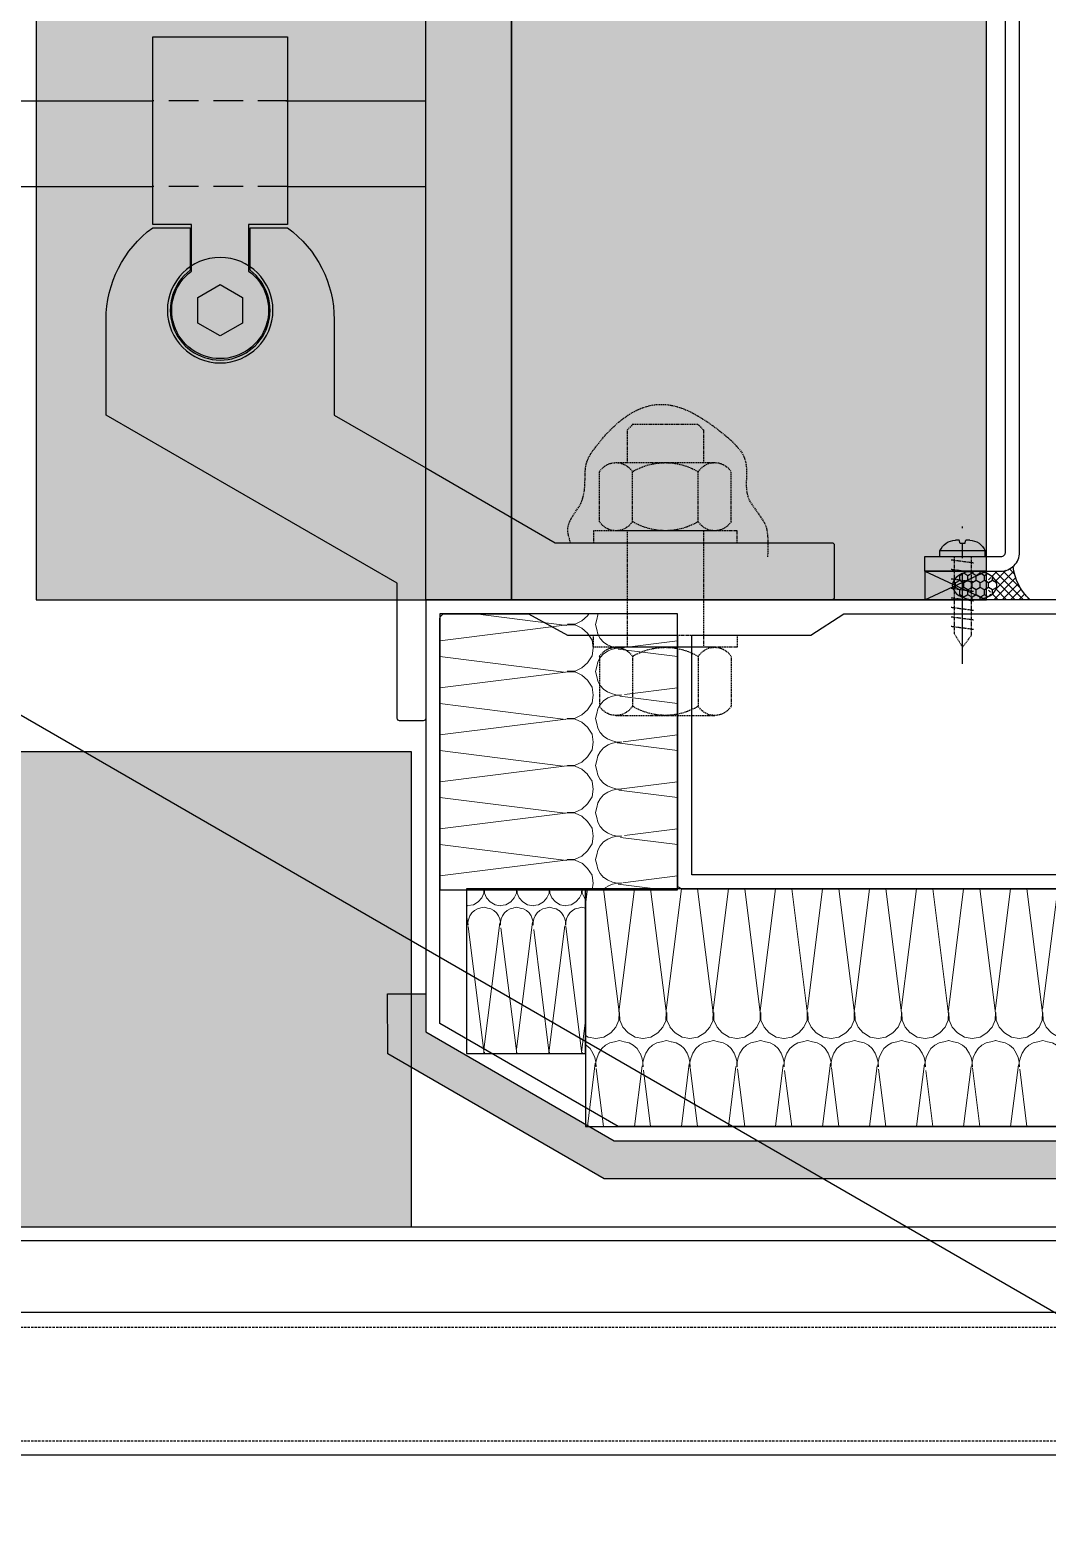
# Model space of a CAD drawing. Header units: millimetres. Extents: x -2069 to 10556, y -1036 to 8460.
# Drawn here: x 4281.2 to 4495.4, y 5000.4 to 5312.7 of the extents above; entities that cross this region are included whole.
import ezdxf

# ---------------------------------------------------------------- set-up
doc = ezdxf.new("R2010")
doc.units = ezdxf.units.MM
for name, pattern in [('CENTER2', [28.575000000000003, 19.05, -3.175, 3.175, -3.175]), ('DASHED', [0.75, 0.5, -0.25]), ('HIDDEN', [0.375, 0.25, -0.125]), ('HIDDEN2', [0.1875, 0.125, -0.0625]), ('LG', [4.1, 4, 0.1])]:
    doc.linetypes.add(name, pattern=pattern)
for name, color, linetype in [('Alum', 4, 'Continuous'), ('CASTFIX', 1, 'Continuous'), ('F-Alum', 4, 'Continuous'), ('F-Bolt', 32, 'Continuous'), ('F-dashed line', 8, 'DASHED'), ('F-dim', 1, 'Continuous'), ('F-Hidden', 9, 'HIDDEN'), ('F-Misc', 1, 'Continuous'), ('F-seslants', 8, 'Continuous'), ('F_MISC', 8, 'Continuous'), ('Hatch', 8, 'Continuous'), ('HIDDEN', 1, 'HIDDEN'), ('INSUL', 173, 'Continuous'), ('STEEL', 34, 'Continuous'), ('XINGCAI', 4, 'LG')]:
    doc.layers.add(name, color=color, linetype=linetype)
doc.styles.add('F-simhei', font='')
doc.styles.get('F-simhei').set_extended_font_data('SimHei')
doc.dimstyles.new('1c', dxfattribs={"dimtxt": 3, "dimasz": 2, "dimexe": 1, "dimexo": 2, "dimgap": 1.5, "dimtad": 1, "dimdec": 0, "dimzin": 12, "dimdsep": 46, "dimtxsty": 'F-simhei', "dimblk": 'ARCHTICK', "dimcen": 1, "dimclrd": 1, "dimclre": 1, "dimclrt": 7, "dimadec": 0, "dimazin": 0, "dimtfac": 1, "dimtdec": 0, "dimtix": 1, "dimtofl": 0, "dimtmove": 0, "dimatfit": 3, "dimfxl": 1, "dimtolj": 1, "dimtzin": 0, "dimarcsym": 1})
pattern_1 = [(171.78891, (53.29895986780268, 199.0437047751039), (-673.1884858015958, 99.9980360094625), [3.334123433952751, -696.8316966981112]), (146.908661, (56.22176739034573, 197.1389802318034), (-158.3972894762852, 99.99803490723833), [3.48866439488112, -729.1307815316682]), (132.32733, (58.39030174578598, 194.7580750526679), (-178.1969530160181, 199.9960661803808), [3.220442669502371, -673.0725639250909]), (114.796992, (59.71027878823556, 191.900988237717), (-39.59932263935266, 99.99803293445495), [3.147266108530634, -327.3156832870287]), (91.62022409999996, (59.80456293412342, 188.5677207869313), (-19.79966064025727, 599.988200850776), [3.334601424552994, -696.9315947336012]), (82.82482490000001, (50.0933009075764, 111.4263797832001), (138.5976238983835, 1099.978365791337), [77.75020903024833, -16249.79344532666]), (97.17517500000001, (69.70439425242645, 111.4263797832001), (-138.5976269393062, 1099.97836540873), [77.75020903024834, -16249.79344532666]), (88.37977579999999, (59.99313122589912, 188.5677207869313), (19.79965369079009, 599.9882010424104), [3.334601424552994, -696.9315947336012]), (65.203007, (60.08741537178697, 191.900988237717), (39.59932256908431, 99.99803308210875), [3.147266108530634, -327.3156832870287]), (47.67266910000001, (61.40739341421688, 194.7580750526679), (178.1969524610717, 199.9960667480297), [3.220442669502371, -673.072563925091]), (33.09133830000001, (63.57592776965713, 197.1389802318034), (158.3972879681687, 99.99803716097436), [3.48866439488112, -729.1307815316682]), (8.21108952, (66.49873429221985, 199.0437047751039), (673.1884862108841, 99.9980333389594), [3.334123433952752, -696.8316966981112]), (87.16616460000002, (49.99901676168855, 109.5216562398798), (19.79965242265367, 299.9941008719035), [1.907056497442313, -398.5748119653647]), (103.901385, (50.4704374911278, 107.6169316965793), (-79.19864519313501, 299.9941001984828), [1.962195413127103, -410.0989253419127]), (111.603615, (51.22470965825029, 105.7122071532787), (-19.79966116559305, 99.99803348965123), [2.048634713285046, -105.5046652346223]), (122.761347, (52.45040355479235, 103.8074826099782), (-59.398985481521, 99.9980324796988), [2.265016458104941, -473.3884207443062]), (138.290552, (54.05323303490549, 102.3789387025126), (-118.7979666815726, 99.99803557897644), [2.147044778036072, -448.7322556115645]), (152.003514, (55.84463080679433, 101.4265764308623), (-178.1969532361461, 99.99803214900611), [2.028817103001383, -424.022851525775]), (166.477202, (57.82459687045887, 100.9503957950274), (-395.9932265685611, 99.99803673219859), [2.036421953450835, -425.6121802713819]), (167.070755, (59.89884708001127, 100.4742141592121), (-415.7928891850584, 99.99803333526746), [2.128206148500603, -444.7951330356821]), (12.9292444, (59.89884708001127, 100.4742141592121), (415.7928893372623, 99.99803287960626), [2.128206148500603, -444.7951330356821]), (13.52279750000001, (61.97309728956365, 100.9503957950274), (395.9932274412085, 99.99803327650577), [2.036421953450835, -425.6121802713819]), (27.9964853, (63.9530633532282, 101.4265764308623), (197.996611641301, 99.99803716726089), [2.028817103001383, -424.022851525775]), (41.709447, (65.74446212509737, 102.3789387025126), (118.7979657655061, 99.99803649161596), [2.147044778036071, -448.7322556115643]), (57.23865219999999, (67.34729160521051, 103.8074826099782), (197.9966108148992, 299.9941022379504), [2.26501645810494, -473.3884207443062]), (68.396384, (68.57298450177224, 105.7122071532787), (19.79966105141805, 99.99803388043392), [2.048634713285046, -105.5046652346223]), (76.098615, (69.32725766887506, 107.6169316965793), (19.79966139076917, 99.99803303909621), [1.962195413127103, -410.0989253419126]), (92.83383529999998, (69.79867839831431, 109.5216562398798), (-19.7996608878825, 299.9941004615129), [1.907056497442313, -398.5748119653648])]
pattern_2 = [(171.78891, (26.650004, 99.5238095), (-336.6008620780631, 50.00000124306714), [1.6670945, -348.4227]), (146.908661, (28.1114365, 98.5714285), (-79.20020219160399, 50.00000069194422), [1.7443665, -364.57256]), (132.32733, (29.195725, 97.3809525), (-89.10022864317625, 99.9999995668048), [1.610253, -336.5429]), (114.796992, (29.8557265, 95.952381), (-19.80005068304433, 49.99999970553313), [1.573664, -163.66106]), (91.62022409999996, (29.9028695, 94.28571450000001), (-9.900025001805957, 299.9999998552539), [1.6673335, -348.47265]), (82.82482490000001, (25.047143, 55.7142855), (69.30017472092726, 549.999998517065), [38.87586899999999, -8125.0565]), (97.17517500000001, (34.8528825, 55.7142855), (-69.30017624141853, 549.9999983257582), [38.87586899999999, -8125.0565]), (88.37977579999999, (29.9971555, 94.28571450000001), (9.900021527004037, 299.9999999510729), [1.6673335, -348.47265]), (65.203007, (30.0442985, 95.952381), (19.80005064790947, 49.99999977936148), [1.573664, -163.66106]), (47.67266910000001, (30.7043005, 97.3809525), (89.1002283656976, 99.99999985063482), [1.610253, -336.5429]), (33.09133830000001, (31.788589, 98.5714285), (79.20020143753092, 50.00000181883439), [1.7443665, -364.57256]), (8.211089519999998, (33.250021, 99.5238095), (336.6008622827113, 49.99999990778933), [1.6670945, -348.4227]), (87.16616460000002, (25, 54.761905), (9.900020892923356, 150.0000001508891), [0.9535469999999998, -199.2913249999999]), (103.901385, (25.235715, 53.809524), (-39.60010132330267, 149.9999998141721), [0.981117, -205.053495]), (111.603615, (25.6128585, 52.85714299999999), (-9.900025264479012, 49.99999998313673), [1.0243375, -52.75336999999999]), (122.761347, (26.2257175, 51.90476200000001), (-29.70007678582747, 49.99999947815058), [1.1325305, -236.698865]), (138.290552, (27.027148, 51.190476), (-59.40015143087815, 50.00000102781988), [1.0735435, -224.37054]), (152.003514, (27.9228645, 50.7142855), (-89.10022875324242, 49.99999931280099), [1.0144285, -212.0155950000001]), (166.477202, (28.912867, 50.47619049999999), (-198.0005069179623, 50.00000160444229), [1.018231, -212.810275]), (167.070755, (29.9500125, 50.238095), (-207.9005329079077, 49.99999990594333), [1.064124, -222.40194]), (12.9292444, (29.9500125, 50.238095), (207.9005329840112, 49.99999967810825), [1.064124, -222.40194]), (13.5227975, (30.987158, 50.47619049999999), (198.0005073542946, 49.99999987656191), [1.018231, -212.810275]), (27.99648529999999, (31.9771605, 50.7142855), (99.00025263747521, 50.00000182197773), [1.0144285, -212.015595]), (41.70944699999999, (32.87287749999999, 51.190476), (59.4001509728359, 50.00000148414861), [1.0735435, -224.3705399999999]), (57.23865219999999, (33.674308, 51.90476200000001), (99.00025222426618, 150.000000833926), [1.1325305, -236.6988649999999]), (68.396384, (34.2871665, 52.85714299999999), (9.90002520739039, 50.00000017853192), [1.0243375, -52.75337]), (76.098615, (34.6643105, 53.809524), (9.900025377069287, 49.99999975785479), [0.9811169999999998, -205.0534949999999]), (92.83383529999998, (34.9000255, 54.761905), (-9.900025125621006, 149.9999999456897), [0.9535470000000003, -199.291325])]

# ---------------------------------------------------------------- blocks, each defined once
blk = doc.blocks.new('*U84')
at = {"layer": 'INSUL', "lineweight": 0}
h = blk.add_hatch(dxfattribs=at)
h.set_pattern_fill('岩棉', color=256, scale=99.9980335233771, style=0, pattern_type=2)
h.set_pattern_definition(pattern_1)
h.paths.add_polyline_path([(0, 0), (1131.104494550878, 0), (1131.104494550878, 99.9980335233771), (0, 99.9980335233771)])
at = {"layer": 'INSUL'}
blk.add_lwpolyline([(0, 0), (1131.104494550878, 0), (1131.104494550878, 99.9980335233771), (0, 99.9980335233771)], close=True, dxfattribs=at)
blk = doc.blocks.new('ding1')
at = {"layer": 'CASTFIX', "color": 9, "linetype": 'CENTER2'}
blk.add_line((1214.680535677697, -4175.415606518631), (1214.680535677697, -4204.300201433828), dxfattribs=at)
at = {"layer": 'CASTFIX', "color": 8, "linetype": 'HIDDEN2'}
for p, q in [((1212.880535677697, -4181.857616678883), (1214.680535677697, -4178.922834070187)), ((1214.680535677697, -4178.922834070187), (1216.480535677697, -4181.33858421964)), ((1212.880535677697, -4197.922834070187), (1212.880535677697, -4181.857616678883)), ((1216.480535677697, -4197.922834070187), (1216.480535677697, -4181.33858421964)), ((1217.080535677697, -4182.623013990795), (1212.280535677697, -4183.266124916723)), ((1217.080535677697, -4184.623013990795), (1212.280535677697, -4185.266124916723)), ((1217.080535677697, -4186.623013990795), (1212.280535677697, -4187.266124916723)), ((1217.080535677697, -4188.623013990795), (1212.280535677697, -4189.266124916723)), ((1217.080535677697, -4190.623013990795), (1212.280535677697, -4191.266124916723)), ((1217.080535677697, -4192.623013990795), (1212.280535677697, -4193.266124916723)), ((1217.080535677697, -4194.623013990795), (1212.280535677697, -4195.266124916723)), ((1217.080535677697, -4196.623013990795), (1212.280535677697, -4197.266124916723))]:
    blk.add_line(p, q, dxfattribs=at)
at = {"layer": 'CASTFIX'}
for p, q in [((1209.930535677697, -4197.922834070187), (1209.930535677697, -4199.172834070187)), ((1219.430535677697, -4197.922834070187), (1209.930535677697, -4197.922834070187)), ((1219.430535677697, -4199.172834070187), (1209.930535677697, -4199.172834070187)), ((1214.18056401238, -4200.722834070186), (1213.980558336815, -4201.472834070186)), ((1215.180564012408, -4200.722834070186), (1214.18056401238, -4200.722834070186)), ((1215.180564012408, -4200.722834070186), (1215.380558336844, -4201.472834070186)), ((1219.430535677697, -4197.922834070187), (1219.430535677697, -4199.172834070187)), ((1213.980558336815, -4201.472834070186), (1213.180535677697, -4201.472834070186)), ((1216.180535677697, -4201.472834070186), (1215.380558336844, -4201.472834070186))]:
    blk.add_line(p, q, dxfattribs=at)
for centre, radius, start, end in [((1213.340443233555, -4197.800682089081), 3.675631999908295, 201.9199292038799, 267.5065728459988), ((1216.020628121838, -4197.800682089082), 3.675631999908523, 272.4934271540012, 338.080070796125)]:
    blk.add_arc(centre, radius, start, end, dxfattribs=at)
blk = doc.blocks.new('*U70')
at = {"layer": 'INSUL', "lineweight": 0}
h = blk.add_hatch(dxfattribs=at)
h.set_pattern_fill('岩棉', color=256, scale=99.9980335233771, style=0, pattern_type=2)
h.set_pattern_definition(pattern_1)
h.paths.add_polyline_path([(0, 0), (1131.104494550878, 0), (1131.104494550878, 99.9980335233771), (0, 99.9980335233771)])
at = {"layer": 'INSUL'}
blk.add_lwpolyline([(0, 0), (1131.104494550878, 0), (1131.104494550878, 99.9980335233771), (0, 99.9980335233771)], close=True, dxfattribs=at)
blk = doc.blocks.new('*U62')
at = {"layer": 'INSUL', "lineweight": 0}
h = blk.add_hatch(dxfattribs=at)
h.set_pattern_fill('岩棉', color=256, scale=100, style=0, pattern_type=2)
h.set_pattern_definition([(171.78891, (53.300008, 199.047619), (-673.2017241561263, 100.0000024861343), [3.334189, -696.8453999999999]), (146.908661, (56.22287299999999, 197.142857), (-158.400404383208, 100.0000013838884), [3.488733, -729.14512]), (132.32733, (58.39145, 194.761905), (-178.2004572863525, 199.9999991336096), [3.220506, -673.0858000000001]), (114.796992, (59.71145300000001, 191.904762), (-39.60010136608867, 99.99999941106627), [3.147328, -327.32212]), (91.62022409999996, (59.805739, 188.571429), (-19.80005000361191, 599.9999997105077), [3.334667, -696.9453000000001]), (82.82482490000001, (50.094286, 111.428571), (138.6003494418545, 1099.99999703413), [77.75173799999999, -16250.113]), (97.17517500000001, (69.705765, 111.428571), (-138.6003524828371, 1099.999996651516), [77.75173799999999, -16250.113]), (88.37977579999999, (59.994311, 188.571429), (19.80004305400807, 599.9999999021459), [3.334667, -696.9453000000001]), (65.203007, (60.088597, 191.904762), (39.60010129581894, 99.99999955872296), [3.147327999999999, -327.32212]), (47.67266910000001, (61.408601, 194.761905), (178.2004567313952, 199.9999997012696), [3.220506, -673.0858000000001]), (33.09133830000001, (63.577178, 197.142857), (158.4004028750618, 100.0000036376688), [3.488733, -729.14512]), (8.211089519999998, (66.50004200000001, 199.047619), (673.2017245654226, 99.99999981557866), [3.334189, -696.8453999999999]), (87.16616460000002, (50, 109.52381), (19.80004178584671, 300.0000003017782), [1.907094, -398.5826499999999]), (103.901385, (50.47143, 107.619048), (-79.20020264660533, 299.9999996283441), [1.962234, -410.1069900000001]), (111.603615, (51.225717, 105.714286), (-19.80005052895802, 99.99999996627346), [2.048675, -105.50674]), (122.761347, (52.451435, 103.809524), (-59.40015357165495, 99.99999895630117), [2.265061, -473.39773]), (138.290552, (54.054296, 102.380952), (-118.8003028617563, 100.0000020556398), [2.147087, -448.74108]), (152.003514, (55.845729, 101.428571), (-178.2004575064848, 99.99999862560198), [2.028857, -424.0311900000002]), (166.477202, (57.825734, 100.952381), (-396.0010138359246, 100.0000032088846), [2.036462, -425.6205499999999]), (167.070755, (59.900025, 100.47619), (-415.8010658158154, 99.99999981188667), [2.128248, -444.80388]), (12.9292444, (59.900025, 100.47619), (415.8010659680223, 99.99999935621649), [2.128248, -444.80388]), (13.5227975, (61.97431599999999, 100.952381), (396.0010147085893, 99.99999975312382), [2.036462, -425.6205499999999]), (27.99648529999999, (63.954321, 101.428571), (198.0005052749504, 100.0000036439555), [2.028857, -424.0311900000001]), (41.70944699999999, (65.74575499999999, 102.380952), (118.8003019456718, 100.0000029682972), [2.147087, -448.7410799999999]), (57.23865219999999, (67.34861599999999, 103.809524), (198.0005044485324, 300.0000016678519), [2.265060999999999, -473.3977299999999]), (68.396384, (68.574333, 105.714286), (19.80005041478078, 100.0000003570638), [2.048675, -105.50674]), (76.098615, (69.328621, 107.619048), (19.80005075413857, 99.99999951570958), [1.962234, -410.1069899999999]), (92.83383529999998, (69.800051, 109.52381), (-19.80005025124201, 299.9999998913794), [1.907094000000001, -398.5826500000001])])
h.paths.add_polyline_path([(0, 0), (500.0466460434687, 0), (500.0466460434687, 100), (0, 100)])
at = {"layer": 'INSUL'}
blk.add_lwpolyline([(0, 0), (500.0466460434687, 0), (500.0466460434687, 100), (0, 100)], close=True, dxfattribs=at)
blk = doc.blocks.new('*U53')
at = {"layer": 'INSUL', "lineweight": 0}
h = blk.add_hatch(dxfattribs=at)
h.set_pattern_fill('岩棉', color=256, scale=50, style=0, pattern_type=2)
h.set_pattern_definition(pattern_2)
h.paths.add_polyline_path([(0, 0), (170.3581939279481, 0), (170.3581939279481, 50), (0, 50)])
at = {"layer": 'INSUL'}
blk.add_lwpolyline([(0, 0), (170.3581939279481, 0), (170.3581939279481, 50), (0, 50)], close=True, dxfattribs=at)
blk = doc.blocks.new('*U54')
at = {"layer": 'INSUL', "lineweight": 0}
h = blk.add_hatch(dxfattribs=at)
h.set_pattern_fill('岩棉', color=256, scale=50, style=0, pattern_type=2)
h.set_pattern_definition(pattern_2)
h.paths.add_polyline_path([(0, 0), (58.08844328560681, 0), (58.08844328560681, 50), (0, 50)])
at = {"layer": 'INSUL'}
blk.add_lwpolyline([(0, 0), (58.08844328560681, 0), (58.08844328560681, 50), (0, 50)], close=True, dxfattribs=at)
blk = doc.blocks.new('*U55')
at = {"layer": 'INSUL', "lineweight": 0}
h = blk.add_hatch(dxfattribs=at)
h.set_pattern_fill('岩棉', color=256, scale=34.64896973362498, style=0, pattern_type=2)
h.set_pattern_definition([(171.78891, (18.46790363993969, 68.96794926281116), (-233.2574616490977, 34.64897059504489), [1.155262137471853, -241.4497517361579]), (146.908661, (19.48064624914441, 68.30796885393357), (-54.88410817267732, 34.64897021312807), [1.208810041256987, -252.6412719430035]), (132.32733, (20.23203583752476, 67.48299351608144), (-61.74462251032959, 69.29793916705461), [1.115872149209576, -233.2172951233276]), (114.796992, (20.68940327747771, 66.49302290276505), (-13.72102713682088, 34.64896952956551), [1.090516726137904, -113.4137422902597]), (91.62022409999996, (20.72207240508075, 65.33805736047412), (-6.860513332994104, 207.8938183014438), [1.15542775954718, -241.4843660569218]), (82.82482490000001, (17.35715399441554, 38.60885184040082), (48.02359312880664, 381.1386660422314), [26.9401761669874, -5630.496735049859]), (97.17517500000001, (24.15232941744175, 38.60885184040082), (-48.02359418247575, 381.1386659096597), [26.9401761669874, -5630.49673504986]), (88.37977579999999, (20.78741066028684, 65.33805736047412), (6.860510925027973, 207.8938183678445), [1.15542775954718, -241.4843660569218]), (65.203007, (20.82007978788989, 66.49302290276505), (13.72102711247314, 34.64896958072703), [1.090516726137904, -113.4137422902597]), (47.67266910000001, (21.27744757433253, 67.48299351608144), (61.7446223180426, 69.29793936374297), [1.115872149209576, -233.2172951233276]), (33.09133830000001, (22.02883716271288, 68.30796885393357), (54.88410765012021, 34.64897099403974), [1.208810041256987, -252.6412719430035]), (8.21108952, (23.0415794254279, 68.96794926281116), (233.2574617909147, 34.64896966972489), [1.155262137471853, -241.4497517361579]), (87.16616460000002, (17.32448486681249, 37.94887177801293), (6.860510485623126, 103.946909305438), [0.660788422851778, -138.1047817619804]), (103.901385, (17.48783050482772, 37.28889136913534), (-27.44205424399193, 103.9469090721), [0.6798938647628987, -142.0978468405804]), (111.603615, (17.74918317916239, 36.62891096025775), (-6.860513515021118, 34.64896972193908), [0.7098447806903415, -36.55699840953439]), (122.761347, (18.17388183800198, 35.96893055138016), (-20.58154123276948, 34.64896937199409), [0.7848203003381434, -164.0274361873677]), (138.290552, (18.72925666076406, 35.47394507147712), (-41.16308098202476, 34.64897044588298), [0.7439435247845966, -155.4841609915419]), (152.003514, (19.34996973873223, 35.14395486703832), (-61.74462258660317, 34.64896925741022), [0.7029780478685317, -146.9224386842299]), (166.477202, (20.03602107190649, 34.97895993806377), (-137.2102714288576, 34.64897084547043), [0.705613102016774, -147.4731355495882]), (167.070755, (20.7547415326838, 34.81396466259953), (-144.0707854466119, 34.64896966844564), [0.737416005376479, -154.1199617551896]), (12.9292444, (20.7547415326838, 34.81396466259953), (144.0707854993501, 34.64896951056063), [0.737416005376479, -154.1199617551896]), (13.5227975, (21.4734619934611, 34.97895993806377), (137.2102717312269, 34.64896964808493), [0.7056131020167739, -147.4731355495881]), (27.9964853, (22.15951332663537, 35.14395486703832), (68.60513514514211, 34.648970996218), [0.7029780478685317, -146.9224386842299]), (41.709447, (22.78022675109323, 35.47394507147712), (41.16308066461091, 34.64897076210939), [0.7439435247845962, -155.4841609915418]), (57.23865219999999, (23.33560157385531, 35.96893055138016), (68.60513485879676, 103.9469097787684), [0.7848203003381432, -164.0274361873677]), (68.396384, (23.76029988620521, 36.62891096025775), (6.86051347545988, 34.64896985734392), [0.7098447806903416, -36.5569984095344]), (76.098615, (24.02165290702957, 37.28889136913534), (6.86051359304386, 34.64896956582334), [0.6798938647628986, -142.0978468405804]), (92.83383529999998, (24.1849985450448, 37.94887177801293), (-6.860513418795382, 103.946909163239), [0.6607884228517781, -138.1047817619804])])
h.paths.add_polyline_path([(0, 0), (25.03083813462607, 0), (25.03083813462607, 34.64896973362498), (0, 34.64896973362498)])
at = {"layer": 'INSUL'}
blk.add_lwpolyline([(0, 0), (25.03083813462607, 0), (25.03083813462607, 34.64896973362498), (0, 34.64896973362498)], close=True, dxfattribs=at)
blk = doc.blocks.new('*U56')
at = {"layer": 'F-Misc'}
blk.add_lwpolyline([(0, -12.96782232583208), (0, 0), (-6.004387946490637, 0), (-6.004387946490637, -12.96782232583208)], close=True, dxfattribs=at)
for points in [[(0, -12.96782232583208), (-6.004387946490637, 0)], [(-6.004387946490637, -12.96782232583208), (0, 0)]]:
    blk.add_lwpolyline(points, dxfattribs=at)
blk = doc.blocks.new('A$C7C8B7527')
at = {"layer": 'F-Hidden'}
for p, q in [((-4.439679307324695, 13.85600503662135), (-14.93572081024467, 13.85600937869458)), ((23.93974145374523, 13.85600125962446), (34.43578295666521, 13.85599691755124)), ((-16.8556861383986, -10.39199302702036), (-16.85568074033654, 10.39200697297929)), ((-2.519677540331031, 10.39200424235605), (-2.519689338412718, -10.39199895765341)), ((22.01973682072276, 10.39200205391899), (22.0197314226607, -10.39200114609048)), ((36.35572822264658, -10.39200707670898), (36.35574002072826, 10.39199292329067)), ((-4.439682173353503, 6.928005036636023), (-14.93567897334287, 6.928006178684882)), ((22.01973619947239, 8.000000241951057), (-2.519678898170241, 7.999998664789018)), ((23.93973858771642, 6.928001259639132), (34.43573538773489, 6.927993717585196)), ((43.26437405072647, 8.000002085009328), (36.35573186900729, 7.999992923283571)), ((44.48037354765256, 6.784001581992925), (43.26437405072647, 8.000002085009328)), ((44.48036793474603, -6.78399841803548), (44.48037354765256, 6.784001581992925)), ((-4.439687905382016, -6.927994963363744), (-14.93568790539575, -6.927990621305071)), ((-2.519687980573508, -8.00000133519643), (22.01973204391106, -7.999999758034392)), ((23.9397328556588, -6.927998740375187), (34.43573285567254, -6.928003082433861)), ((36.35572525003954, -8.000007076716429), (43.26436743172962, -7.999997914990672)), ((44.48036793474603, -6.78399841803548), (43.26436743172962, -7.999997914990672)), ((-4.439690771410824, -13.85599496336363), (-14.93569077139546, -13.85599062130495)), ((23.93972998963, -13.85599874037507), (34.43572998967284, -13.85600308243374))]:
    blk.add_line(p, q, dxfattribs=at)
for points in [[(-2.51969129354984, -15.11810919386335), (-6.254165782593191e-06, -15.11811023621703), (6.254165782593191e-06, 15.11811023621703), (-2.519678785247379, 15.11811127855617)], [(22.01972946755268, -15.11811138230041), (19.50004442816862, -15.11811033994672), (19.50005693650019, 15.11811013248735), (22.01974197588424, 15.11810909013366)]]:
    blk.add_lwpolyline(points, close=True, dxfattribs=at)
for centre, radius, start, end in [((-12.77087667312298, 10.39202733259299), 4.084815999999999, 122.0036627721316, 237.996976296452), ((-6.604493540318799, 10.39200593219721), 4.084815999999999, 302.0029762961776, 57.99697629645205), ((26.10455282073963, 10.39200036407783), 4.084815999999999, 122.0029762961776, 237.996976296452), ((32.27093595354381, 10.39201666257213), 4.084815999999999, 302.0029762961776, 57.99628982213316), ((-3.396425013794214, 1.048586273100227e-05), 13.459264, 149.0199762998651, 210.9799762979876), ((-15.97894903937413, 6.610265700146556e-06), 13.459264, 329.0199762998651, 30.97997629798758), ((35.47899972170853, -6.713995389873162e-06), 13.459264, 149.0199762998651, 210.9799762979876), ((22.89647569618683, 7.572012691525742e-06), 13.459264, 329.0199762998651, 30.97997629798758), ((-12.77088527120941, -10.39198442905035), 4.084815999999999, 122.0029762961776, 237.996976296452), ((-6.60450533842959, -10.391994067817), 4.084815999999999, 302.0029762961776, 57.99697629645205), ((26.10454742267757, -10.39199963592182), 4.084815999999999, 122.0029762961776, 237.996976296452), ((32.27093055548175, -10.39198333744207), 4.084815999999999, 302.0029762961776, 57.99697629645205)]:
    blk.add_arc(centre, radius, start, end, dxfattribs=at)
blk.add_open_spline([(19.50005372489977, -19.977500377674), (22.00973377044284, -20.68645510530041), (24.70999062815827, -20.22726995049015), (27.48318758147798, -17.1484472514021), (32.98245531769498, -16.82939183958297), (36.61542498629569, -16.95508318975408), (41.26786775777146, -13.49866499974814), (47.04195736588008, -8.161573543377017), (50.77002502542018, 0.8335307498455222), (42.17894047225855, 12.93221563122279), (36.16201135220035, 18.60091431192632), (30.00752978126548, 15.63367280849707), (25.77595222468517, 19.69310217014208), (22.09196668657387, 21.77325877775365), (16.50004444801743, 21.51512962958077)], degree=3, knots=[8.785679325307939, 8.785679325307939, 8.785679325307939, 8.785679325307939, 10.36318153451103, 16.71335017549519, 23.21521896273343, 29.54252023592178, 34.4495928404268, 43.10971295005329, 58.71022871511825, 68.21970526048048, 75.64947413952441, 90.47538652861171, 96.06611304394467, 98.13047409823136, 98.13047409823136, 98.13047409823136, 98.13047409823136], dxfattribs=at)
blk = doc.blocks.new('A$C79711f15')
at = {"layer": 'Alum', "ltscale": 250}
for p, q in [((-44.05389679598647, 421.7333845200146), (-44.05389699910484, 44.18821944470119, 5.054299326484766e-05)), ((-44.05389698464705, 16.19772490056266, 5.054301126908824e-05), (-44.05389697122882, -13.27088065602447, 5.054301126908824e-05))]:
    blk.add_line(p, q, dxfattribs=at)
blk.add_lwpolyline([(-26.05389698617591, 15.80324693310286), (-26.05389697288956, -13.27088064782401), (-273.542334065236, -13.27088089466588), (-273.5423338899909, 421.7333842813696), (-26.05389679763175, 421.7333845282128), (-26.05389700077012, 44.18821945289346)], dxfattribs=at)
at = {"layer": 'HIDDEN', "ltscale": 25}
for p, q in [((-44.05389698617864, 15.80324692315889, 5.054299326484766e-05), (-44.05389699910484, 44.18821944470119, 5.054299326484766e-05)), ((-26.05389698783938, 15.80324693135935, 5.054299326484766e-05), (-26.05389700077012, 44.18821945289346, 5.054299326484766e-05))]:
    blk.add_line(p, q, dxfattribs=at)
at = {"layer": 'STEEL', "ltscale": 250}
blk.add_lwpolyline([(2.698396620465246, 34.66949116445494), (-2.698399664450335, 34.66949044999865), (-5.396793309166242, 29.99573348644935), (-2.698395837633598, 25.32197431599707), (2.698396667580255, 25.32197431845316), (5.396792914129037, 29.99573403414797)], close=True, dxfattribs=at)
blk.add_circle((1.275448084925301e-07, 29.99573319722504, 5.054299326484766e-05), 11.1125, dxfattribs=at)
at = {"layer": 'XINGCAI'}
for points in [[(48.94703197925946, -40.49969780344827), (48.94703184186665, -98.77108782319738, 0.414213562373095), (49.44703184068157, -99.27108782437062), (60.44683635261526, -99.27109032202543, 0.4142135623462765), (60.94683635380125, -98.77109032327735), (60.94683662976786, -13.27111381252917), (85.9290936491434, -13.27088175568542, 0.414213562373095), (86.42909364945626, -12.77088175600375), (86.42909363538774, -7.771099296131524, 0.414213562373095), (85.92909363570698, -7.271099295801832), (57.48080571852597, -7.271099333753682), (22.08556730902728, 53.99573475059924), (4.249023399753241, 53.99573474431872), (1.999997699209416, 53.99573451710012, 0.2387841443087784), (-17.34708566492282, 44.19750452929611), (-17.34708486672571, 36.29766278661873), (-8.398552498234494, 36.29766369069966, -2.998367527013124), (-8.397330423883432, 23.69217662549136), (-17.35389635578485, 23.6921757206087), (-17.35389555875963, 15.80324630612859, 0.2389109572437463), (2.000002706954547, 5.995734522230578), (2.000002706954547, 5.995734522230578), (22.08556713938469, 5.995734451241333), (33.21632810999063, -13.2708820842663)], [(-57.55389700258183, 44.18821943855346), (-57.55389697979217, 15.8032469170098), (-18.00778658056288, 15.80324693501416), (-18.00778658430045, 23.9957331906221), (-8.2486361210822, 23.99573319573528, 3.074772708901591), (-8.248636127374994, 35.99573319506862), (-18.00778658976014, 35.9957331906262), (-18.00778659349544, 44.18821945655964)]]:
    blk.add_lwpolyline(points, format="xyb", close=True, dxfattribs=at)
at = {"layer": 'F-dim', "rotation": 179.9999999628261}
blk.add_blockref('A$C7C8B7527', (68.44707955713102, -63.70975700259942), dxfattribs=at)
blk = doc.blocks.new('_ArchTick')
at = {"color": 0, "linetype": 'ByBlock', "const_width": 0.15}
blk.add_lwpolyline([(-0.5, -0.5), (0.5, 0.5)], dxfattribs=at)
blk = doc.blocks.new('*D108')
at = {"layer": 'Defpoints', "color": 0, "transparency": 16777216}
for p in [(3928.294532011195, 5012.701677345217), (4602.07751431951, 5012.701677589913), (3874.237285609438, 4990.178705580813), (3914.712089322562, 4942.597260887676), (3874.237285609439, 4188.737075266416)]:
    blk.add_point(p, dxfattribs=at)
at = {"layer": 'Hatch', "color": 1, "lineweight": -2, "transparency": 16777216}
blk.add_arc((3874.237285609438, 5012.701677325585), 80.94960740927425, 270.0000000000001, 2.080791539071924e-08, dxfattribs=at)
at = {"layer": 'Hatch', "color": 1, "lineweight": -2, "transparency": 16777216, "xscale": 2, "yscale": 2, "zscale": 2}
for p, rotation in [((3955.186893018712, 5012.701677354984), 90.00000002080792), ((3874.237285609438, 4931.752069916311), 180.0000000000001)]:
    blk.add_blockref('_ArchTick', p, dxfattribs=dict(at, rotation=rotation))
at = {"layer": 'Hatch', "color": 7, "transparency": 16777216, "insert": (3929.344064079351, 4957.594898875685), "char_height": 3, "attachment_point": 5, "rotation": 45.00000001040395, "style": 'F-simhei'}
blk.add_mtext('\\A1;90.00°', dxfattribs=at)

msp = doc.modelspace()

# ---------------------------------------------------------------- hatches: boundary and pattern name
at = {"layer": 'F-seslants', "ltscale": 250, "extrusion": (2.545565505120809e-14, 4.431808055593854e-14, -1)}
h = msp.add_hatch(dxfattribs=at)
h.set_pattern_fill('HONEY', color=256, scale=8.000000000000002, angle=-90.00044390681683, style=0)
h.set_pattern_definition([(89.99955609318317, (-28691.05886324107, 7350.940748487814), (0.8660370214272963, 1.499993290305827), [1, -2]), (329.9995560931832, (-28691.05886324107, 7350.940748487814), (0.8660137841974038, -1.50000670632676), [0.9999999999999999, -2]), (29.99955609318317, (-28691.05886324107, 7350.940748487814), (1.7320508056247, -1.341602093340999e-05), [-2, 1])])
edge = h.paths.add_edge_path()
edge.add_ellipse((-4480.142771370345, 5195.70385157484), major_axis=(-4.705385208917312, 3.633054422611404e-05), ratio=0.6380121188650789, start_angle=0, end_angle=360)
h = msp.add_hatch(dxfattribs=at)
h.set_pattern_fill('ANSI37', color=256, scale=10, angle=-0.000443906816821298, style=0)
h.set_pattern_definition([(314.9995560931831, (-29100.76885816269, 7443.733432846813), (-0.8838903244636792, -0.8838766284496342), []), (224.9995560931832, (-29100.76885816269, 7443.733432846813), (-0.883876628449634, 0.8838903244636797), [])])
edge = h.paths.add_edge_path()
edge.add_ellipse((-4480.142771370345, 5195.70385157484), major_axis=(-4.705385208917317, 3.633054422794248e-05), ratio=0.6380121188650789, start_angle=317.3473259395387, end_angle=402.6526721170927, ccw=False)
edge.add_line((-4483.603446498232, 5197.737953479862), (-4483.603438998382, 5198.705971189234))
edge.add_line((-4483.603438998377, 5198.705971189225), (-4485.603438998319, 5198.705986697567))
edge.add_arc((-4485.603408007781, 5202.705986697441), 4, 227.8256570859213, 269.9995560930718, ccw=False)
edge.add_arc((-4498.858375788186, 5200.627036456768), 10.60643871241276, 311.6511284299158, 355.2111285682409, ccw=False)
edge.add_line((-4491.809408182542, 5192.701848897193), (-4483.603485516639, 5192.701785538814))
edge.add_line((-4483.603485516644, 5192.701785538807), (-4483.60347801679, 5193.669803185092))
at = {"layer": 'Hatch'}
h = msp.add_hatch(dxfattribs=at)
h.set_pattern_fill('ANGLE', color=256, scale=9.999999999999996, angle=90.00000002198006)
h.set_pattern_definition([(90.00000002200406, (-64867.57362087273, 53094.96942426277), (-2.750000000000001, -1.054966336511143e-09), [2, -0.7500000000000002]), (180.0000000247495, (-64867.57362087273, 53094.96942426277), (1.054965670377328e-09, -2.750000000000002), [1.999999999999999, -0.7499999999999996])])
h.paths.add_polyline_path([(4356.564302348265, 5109.699640103632), (4364.604275887988, 5109.699640106708), (4364.604275972437, 5101.728649806237), (4404.294902634544, 5078.801653598772), (4563.551203161069, 5078.801666162182), (4563.551186165908, 5070.801498907038), (4402.15007266, 5070.801824999528), (4356.60427597419, 5097.122100451622)])

# ---------------------------------------------------------------- linework, layer by layer
at = {"elevation": 6.963507345294833e-10}
msp.add_lwpolyline([(2036.475113172462, 3908.65076153192), (3143.410212562659, 5824.682735622669), (4634.465463549754, 4963.266321509373), (3527.530364159558, 3047.234347418624)], close=True, dxfattribs=at)
at = {"layer": 'F-Alum'}
msp.add_line((4364.60427628049, 5192.701677512066), (4364.604276049593, 5848.292392225372), dxfattribs=at)
at = {"layer": 'F-Alum', "extrusion": (-1.231524294857502e-16, 8.863576512128022e-14, -1), "elevation": 4.659542271588654e-10}
for points in [[(-4486.599962133693, 6277.211133861118), (-4486.603407763555, 5202.705994549652, 0.4142135623752261), (-4485.603415511217, 5201.70598680203), (-4469.603412074764, 5201.705862930788), (-4469.603435317687, 5198.705862735334)], [(-4469.603435317687, 5198.705862735334), (-4485.603438754535, 5198.705986802118, -0.4142135623762916), (-4489.603407763871, 5202.706017792594), (-4489.59996131072, 6277.467572638554)]]:
    msp.add_lwpolyline(points, format="xyb", dxfattribs=at)
at = {"layer": 'F-Alum', "elevation": 5.054297526060708e-05}
msp.add_lwpolyline([(4570.564276447214, 5192.700764280051), (4364.604276280485, 5192.700764418028), (4364.604275186462, 5101.727737166138), (4404.294902634544, 5078.800740504656), (4593.470241205818, 5078.800752405232)], dxfattribs=at)
at = {"layer": 'F-Alum', "elevation": -5.054293925212592e-05}
for points in [[(4417.604274411253, 5185.202535267747), (4417.604276080932, 5132.321283726646), (4418.503083196514, 5131.802240356561), (4568.564274302176, 5131.80224922459), (4568.564273868904, 5120.266002326174, 0.4142135623737295), (4568.764273868457, 5120.066002325711), (4590.470264677651, 5120.066002304359), (4590.470266842894, 5081.801665983465), (4405.10301260762, 5081.801325999622), (4367.604275982923, 5103.456106312274), (4367.604276272409, 5188.701678011193, -0.4142135618083592), (4368.604276273014, 5189.701678008685), (4386.219414120266, 5189.701677998039), (4394.425043506678, 5185.201620300695), (4417.604276256366, 5185.201614627315)], [(4420.604276260511, 5185.201613893033), (4445.661263979118, 5185.201607760054), (4452.624420252547, 5189.701677957914), (4567.564276439849, 5189.701677888466, -0.4142135629305874), (4568.564276439201, 5188.701677886019), (4568.564274414852, 5134.802248848015), (4420.604276089352, 5134.80224047548), (4420.604276260511, 5185.201613893033)]]:
    msp.add_lwpolyline(points, format="xyb", dxfattribs=at)
at = {"layer": 'F-Alum'}
for points in [[(4364.604275972437, 5101.728649806237), (4404.294902634544, 5078.801653598772), (4571.414842981061, 5078.801666159644)], [(3888.053096217191, 5015.643112314013), (3888.053096200986, 5060.701672824005), (4601.470262972062, 5060.701679485754), (4601.470246322907, 5097.417158964707), (4604.470258793584, 5097.417172902813), (4604.470258793584, 5097.417172902813), (4604.470258793584, 5097.417172902813), (4604.470249560894, 5057.701693679626), (4604.470249560894, 5057.701693679626), (3891.053096202973, 5057.70167924333), (3891.053096220275, 5012.643112315184)]]:
    msp.add_lwpolyline(points, dxfattribs=at)
at = {"layer": 'F-Alum', "flags": 128}
for points in [[(3928.294532016455, 5042.692835578896), (4602.077514308941, 5042.692835816181)], [(3928.294532011196, 5012.701677345218), (4602.077514319509, 5012.701677589913)]]:
    msp.add_lwpolyline(points, dxfattribs=at)
at = {"layer": 'F-dashed line', "flags": 128}
for points in [[(3928.294532015905, 5039.53776910511), (4602.077514310023, 5039.537769342368)], [(3928.294532011721, 5015.631381935457), (4602.077514318502, 5015.631382172761)]]:
    msp.add_lwpolyline(points, dxfattribs=at)
at = {"layer": 'F-seslants', "ltscale": 250, "extrusion": (-1.231524294857502e-16, 8.863576512128022e-14, -1)}
msp.add_arc((-4498.858375788186, 5200.627036456768), 10.60643871241361, 311.6511284287329, 355.2111285683531, dxfattribs=at)
at = {"layer": 'F-seslants', "ltscale": 250, "extrusion": (2.545565505120809e-14, 4.431808055593856e-14, -1)}
msp.add_ellipse((4480.142771370345, 5195.70385157484), major_axis=(4.705385208917312, 3.633054422611404e-05), ratio=0.6380121188650787, dxfattribs=at)
at = {"layer": 'Hatch'}
msp.add_lwpolyline([(4356.564302348265, 5109.699640103632), (4364.604275887988, 5109.699640106708), (4364.604275972437, 5101.728649806237), (4404.294902634544, 5078.801653598772), (4563.551203161069, 5078.801666162182), (4563.551186165908, 5070.801498907038), (4402.15007266, 5070.801824999528), (4356.60427597419, 5097.122100451622), (4356.564302348265, 5109.699640103632), (4356.564302348265, 5109.699640103632), (4356.564302348265, 5109.699640103632), (4356.564302348265, 5109.699640103632)], dxfattribs=at)

# ---------------------------------------------------------------- block references
at = {"xscale": -1, "rotation": 89.99999979750399}
msp.add_blockref('A$C79711f15', (4351.333394303852, 5253.64778021406), dxfattribs=at)
at = {"layer": 'F-Bolt', "color": 8, "extrusion": (2.545565505120809e-14, 4.43180805559385e-14, -1), "rotation": 179.9995560930718}
msp.add_blockref('ding1', (-3262.95540213599, 1003.773680017781), dxfattribs=at)
at = {"layer": 'F_MISC', "ltscale": 18000, "extrusion": (4.369444786368913e-07, 3.424519057799353e-12, 0.9999999999999046), "rotation": 90.00044323998478}
for name, p in [('*U70', (4382.628198587791, 5192.700903851029, 0.00195867658242286)), ('*U84', (4482.626232108189, 5192.701677435518, 0.001958676582422855))]:
    msp.add_blockref(name, p, dxfattribs=at)
at = {"layer": 'F_MISC', "rotation": 270.0000000201766}
msp.add_blockref('*U56', (4482.622879056239, 5192.701575743305), dxfattribs=at)
at = {"layer": 'F_MISC', "ltscale": 18000, "extrusion": (-9.901225052166031e-07, 3.362835150047452e-15, 0.99999999999951), "zscale": -1.000000000000009, "rotation": 269.9999998054193}
msp.add_blockref('*U54', (4367.604276269527, 5189.701678032246, -0.004332565556274749), dxfattribs=at)
at = {"layer": 'F_MISC', "ltscale": 18000, "extrusion": (1.125359435939893e-06, 1.352369265717376e-07, -0.9999999999993576), "xscale": -1, "rotation": 180}
msp.add_blockref('*U62', (-4361.604276323676, 5160.70167270622, 0.005159071008265786), dxfattribs=at)
at = {"layer": 'F_MISC', "ltscale": 18000, "extrusion": (-1.125359435939893e-06, -1.352369265717379e-07, 0.9999999999993576), "zscale": -1.000000000000004, "rotation": 179.9999998601899}
for name, p in [('*U55', (4398.206080371338, 5131.801567065958, -0.005839787393327514)), ('*U53', (4568.564274299266, 5131.801338681876, -0.005835285937599747))]:
    msp.add_blockref(name, p, dxfattribs=at)

# ---------------------------------------------------------------- dimensions: what is measured, and where the dimension line sits
at = {"layer": 'Hatch'}
dim = msp.add_angular_dim_2l(base=(3914.712089322562, 4942.597260887676), line1=((3928.294532011196, 5012.701677345218), (4602.077514319509, 5012.701677589913)), line2=((3874.237285609438, 4990.178705580814), (3874.237285609439, 4188.737075266416)), dimstyle='1c', override={"dimdec": 1, "dimadec": 2, "dimtdec": 1}, dxfattribs=at)
dim.commit()
dim.dimension.update_dxf_attribs({"geometry": '*D108', "text_midpoint": (3929.344064079351, 4957.594898875685)})

doc.saveas('drawing.dxf')
